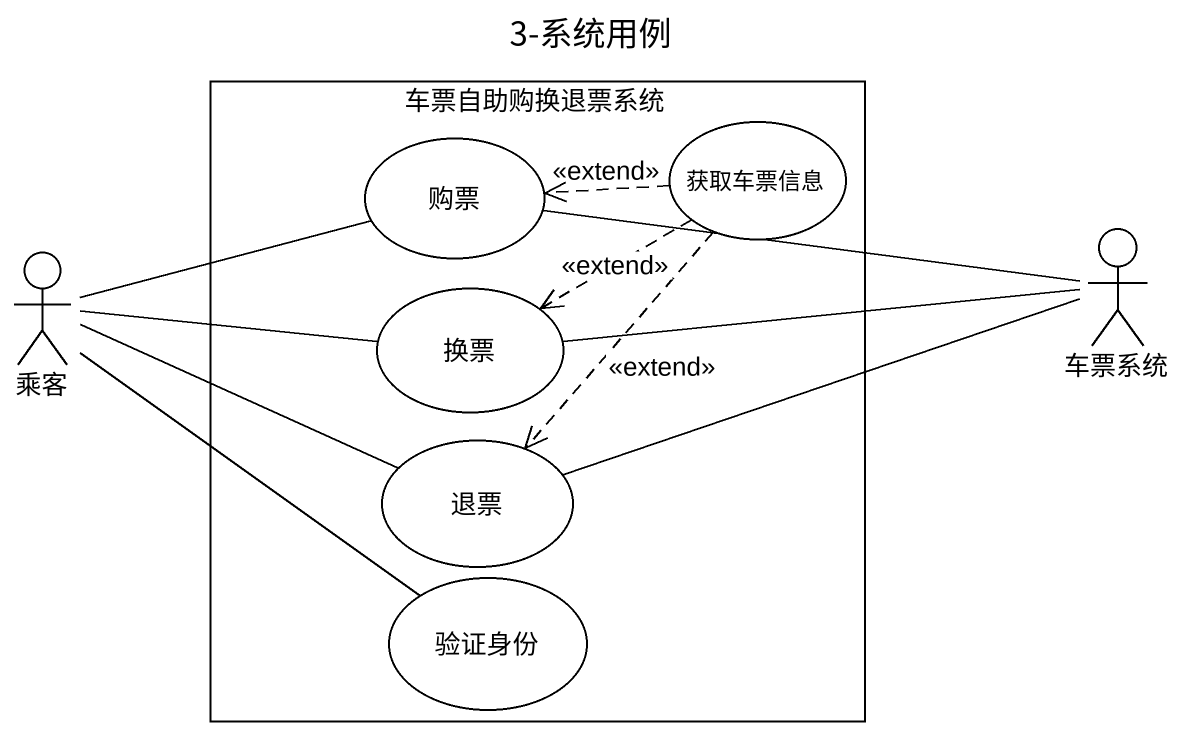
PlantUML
@startuml
title 3-系统用例
rectangle 车票自助购换退票系统 {
  usecase 购票
  usecase 获取车票信息
  usecase 换票
  usecase 退票
  usecase 验证身份
}
actor 乘客
actor 车票系统
购票 -right- 车票系统
获取车票信息 .left.> 购票 : <<extend>>
获取车票信息 .left.> 换票 : <<extend>>
获取车票信息 ..> 退票 : <<extend>>
乘客 -right- 购票
乘客 -right- 换票
乘客 -right- 退票
乘客 -- 验证身份
换票 -right- 车票系统
退票 -right- 车票系统
@enduml
